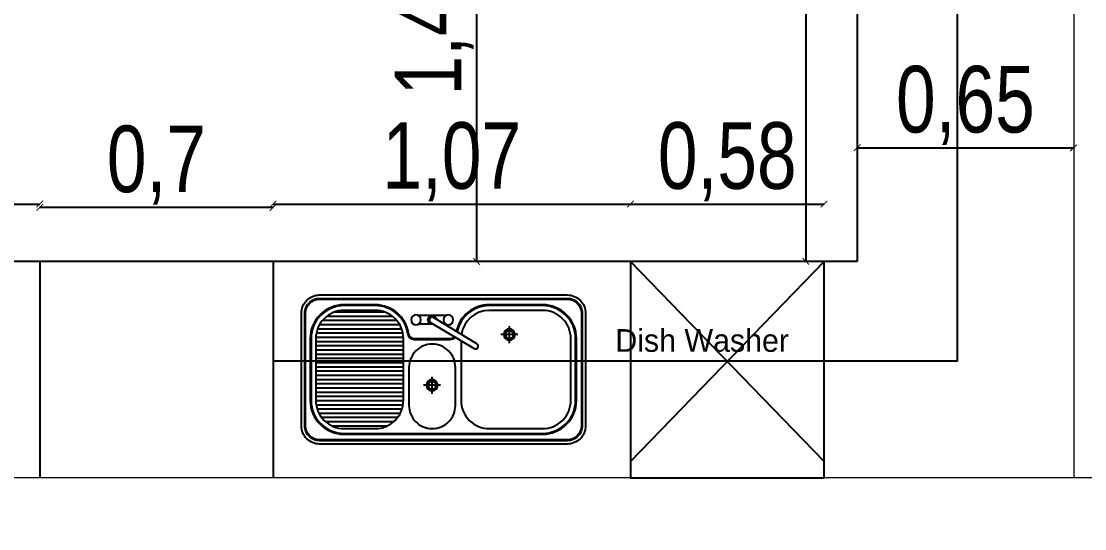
# Model space of a CAD drawing. Header units: inches. Extents: x -279 to 561, y -345 to 342.
# Drawn here: x -196.54 to -193.349, y -75.868 to -74.344 of the extents above; entities that cross this region are included whole.
import ezdxf

# ---------------------------------------------------------------- set-up
doc = ezdxf.new("R2010")
doc.units = ezdxf.units.IN
doc.header["$LTSCALE"] = 0.5
doc.header["$MEASUREMENT"] = 0
doc.layers.add('axes', color=7, linetype='Continuous', true_color=0x6d504a)
doc.layers.add('kit', color=7, linetype='Continuous', lineweight=30, true_color=0x713d57)
for name, color, linetype in [('PDF_A-WALL', 7, 'Continuous'), ('S-DIM', 7, 'Continuous'), ('WAL', 7, 'Continuous')]:
    doc.layers.add(name, color=color, linetype=linetype)
doc.styles.add('ROM', font='AGENCYR.TTF', dxfattribs={"width": 0.8})
doc.styles.get("Standard").update_dxf_attribs({"font": 'arial.ttf'})
doc.dimstyles.new('Copy(9) of ISO-25', dxfattribs={"dimtxt": 0.2, "dimasz": 0.02, "dimexe": 0.05, "dimexo": 0.05, "dimgap": 0.02, "dimtad": 1, "dimtxsty": 'ROM', "dimblk": 'ARCHTICK', "dimcen": 0.03, "dimse1": 1, "dimse2": 1, "dimclrd": 248, "dimclrt": 248, "dimadec": 0, "dimazin": 0, "dimtfac": 1, "dimtmove": 0, "dimatfit": 3, "dimldrblk": 'DOT', "dimfxl": 1, "dimarcsym": 0})
doc.dimstyles.get("Standard").update_dxf_attribs({"dimtxt": 0.18, "dimasz": 0.18, "dimexe": 0.18, "dimexo": 0.0625, "dimgap": 0.09, "dimtad": 0, "dimtih": 1, "dimtoh": 1, "dimzin": 0, "dimdsep": 46, "dimtxsty": 'Standard', "dimcen": 0.09, "dimadec": 0, "dimazin": 0, "dimtfac": 1, "dimtofl": 0, "dimtmove": 0, "dimatfit": 3, "dimfxl": 1, "dimtolj": 1, "dimtzin": 0, "dimarcsym": 0})

# ---------------------------------------------------------------- blocks, each defined once
blk = doc.blocks.new('sink 90')
at = {"layer": 'kit', "color": 139, "lineweight": -2, "true_color": 0x35505a}
for p, q in [((3012.8922, 586.285), (3012.8925, 586.2246)), ((3012.8621, 586.2554), (3012.9225, 586.2554)), ((3012.7119, 586.0103), (3012.7122, 585.9499)), ((3012.9296, 586.0288), (3012.9296, 586.0236)), ((3012.9596, 586.0291), (3012.9596, 585.9318)), ((3012.6819, 585.9806), (3012.7422, 585.9806)), ((3012.9296, 585.9849), (3012.9296, 585.9321)), ((3012.598, 585.5871), (3012.598, 585.8582)), ((3012.613, 585.5778), (3012.613, 585.8675)), ((3012.628, 585.5717), (3012.628, 585.8735)), ((3012.643, 585.5683), (3012.643, 585.877)), ((3012.658, 585.5671), (3012.658, 585.8781)), ((3012.673, 585.5671), (3012.673, 585.8781)), ((3012.688, 585.5671), (3012.688, 585.8781)), ((3012.703, 585.5671), (3012.703, 585.8781)), ((3012.718, 585.5671), (3012.718, 585.8781)), ((3012.733, 585.5671), (3012.733, 585.8781)), ((3012.748, 585.5671), (3012.748, 585.8781)), ((3012.763, 585.5671), (3012.763, 585.8781)), ((3012.778, 585.5671), (3012.778, 585.8781)), ((3012.793, 585.5671), (3012.793, 585.8781)), ((3012.808, 585.5671), (3012.808, 585.8781)), ((3012.823, 585.5671), (3012.823, 585.8781)), ((3012.838, 585.5671), (3012.838, 585.8781)), ((3012.853, 585.5671), (3012.853, 585.8781)), ((3012.868, 585.5671), (3012.868, 585.8781)), ((3012.883, 585.5673), (3012.883, 585.878)), ((3012.898, 585.5692), (3012.898, 585.8761)), ((3012.913, 585.5735), (3012.913, 585.8718)), ((3012.928, 585.5805), (3012.928, 585.8647)), ((3012.943, 585.5912), (3012.943, 585.8541)), ((3012.568, 585.6235), (3012.568, 585.8218)), ((3012.583, 585.601), (3012.583, 585.8443)), ((3012.958, 585.6072), (3012.958, 585.8381)), ((3012.973, 585.636), (3012.973, 585.8093))]:
    blk.add_line(p, q, dxfattribs=at)
for points in [[(3013.033, 585.5806), (3013.033, 586.4606, 0.414214), (3012.968, 586.5256), (3012.568, 586.5256, 0.414214), (3012.503, 586.4606), (3012.503, 585.5806, 0.414214), (3012.568, 585.5156), (3012.968, 585.5156, 0.414214)], [(3013.021, 585.5806), (3013.021, 586.4606, 0.414214), (3012.968, 586.5136), (3012.568, 586.5136, 0.414214), (3012.515, 586.4606), (3012.515, 585.5806, 0.414214), (3012.568, 585.5276), (3012.968, 585.5276, 0.414214)], [(3013.018, 585.5806), (3013.018, 586.4606, 0.414214), (3012.968, 586.5106), (3012.568, 586.5106, 0.414214), (3012.518, 586.4606), (3012.518, 585.5806, 0.414214), (3012.568, 585.5306), (3012.968, 585.5306, 0.414214)], [(3012.8425, 586.1292, -1), (3012.8596, 586.1395), (3012.9526, 585.9854, -1), (3012.9355, 585.9751)]]:
    blk.add_lwpolyline(points, format="xyb", close=True, dxfattribs=at)
for points in [[(3012.8951, 585.8969, -0.372825), (3012.998, 585.7781), (3012.998, 585.6671, -0.414214), (3012.878, 585.5471), (3012.658, 585.5471, -0.414214), (3012.538, 585.6671), (3012.538, 586.3731, -0.414214), (3012.658, 586.4931), (3012.878, 586.4931, -0.414214), (3012.998, 586.3731), (3012.998, 586.1831, -0.351613), (3012.904, 586.066)], [(3012.8947, 585.8939, -0.372825), (3012.995, 585.7781), (3012.995, 585.6671, -0.414214), (3012.878, 585.5501), (3012.658, 585.5501, -0.414214), (3012.541, 585.6671), (3012.541, 586.3731, -0.414214), (3012.658, 586.4901), (3012.878, 586.4901, -0.414214), (3012.995, 586.3731), (3012.995, 586.1831, -0.351613), (3012.9033, 586.0689, -0.351613)], [(3012.8703, 586.0831), (3012.658, 586.0831, -0.414214), (3012.558, 586.1831), (3012.558, 586.3731, -0.414214), (3012.658, 586.4731), (3012.878, 586.4731, -0.414214), (3012.978, 586.3731), (3012.978, 586.1831, -0.370881), (3012.893, 586.0843)], [(3012.558, 585.9808, -0.414214), (3012.6403, 586.0631), (3012.7757, 586.0631, -0.414214), (3012.858, 585.9808), (3012.858, 585.9806, -0.414214), (3012.7755, 585.8981), (3012.6405, 585.8981, -0.414214), (3012.558, 585.9806)], [(3012.8947, 585.8939, -0.372825), (3012.875, 585.9167), (3012.875, 586.0446, -0.212213), (3012.8826, 586.0617, -0.212213)], [(3012.8951, 585.8969, -0.372825), (3012.878, 585.9167), (3012.878, 586.0446, -0.212213), (3012.8846, 586.0594)], [(3012.558, 585.7781, -0.414214), (3012.658, 585.8781), (3012.878, 585.8781, -0.414214), (3012.978, 585.7781)], [(3012.978, 585.7781), (3012.978, 585.6671, -0.414214), (3012.878, 585.5671), (3012.658, 585.5671, -0.414214), (3012.558, 585.6671), (3012.558, 585.7781)]]:
    blk.add_lwpolyline(points, format="xyb", dxfattribs=at)
for centre, radius in [((3012.8923, 586.2548), 0.0202), ((3012.8923, 586.2548), 0.0142), ((3012.9445, 586.0379), 0.0175), ((3012.7121, 585.9801), 0.0202), ((3012.7121, 585.9801), 0.0142), ((3012.9445, 585.9229), 0.0175)]:
    blk.add_circle(centre, radius, dxfattribs=at)
blk.add_arc((3012.9446, 585.9806), 0.0151, 189.6791, 83.0119, dxfattribs=at)
blk = doc.blocks.new('_ArchTick')
at = {"color": 0, "linetype": 'ByBlock', "const_width": 0.15}
blk.add_lwpolyline([(-0.5, -0.5), (0.5, 0.5)], dxfattribs=at)
blk = doc.blocks.new('*D234')
at = {"layer": 'Defpoints', "color": 0, "transparency": 16777216}
for p in [(-196.4847, -74.8928), (-197.0847, -75.065), (-196.4847, -75.065)]:
    blk.add_point(p, dxfattribs=at)
at = {"layer": 'WAL', "color": 248, "lineweight": -2, "transparency": 16777216}
blk.add_line((-197.0847, -74.8928), (-196.4847, -74.8928), dxfattribs=at)
at = {"layer": 'WAL', "color": 248, "lineweight": -2, "transparency": 16777216, "xscale": 0.02, "yscale": 0.02, "zscale": 0.02, "rotation": 180}
blk.add_blockref('_ArchTick', (-197.0847, -74.8928), dxfattribs=at)
at = {"layer": 'WAL', "color": 248, "lineweight": -2, "transparency": 16777216, "xscale": 0.02, "yscale": 0.02, "zscale": 0.02}
blk.add_blockref('_ArchTick', (-196.4847, -74.8928), dxfattribs=at)
at = {"layer": 'WAL', "color": 248, "transparency": 16777216, "insert": (-196.7847, -74.7657), "char_height": 0.2, "attachment_point": 5, "style": 'ROM'}
blk.add_mtext('0,6', dxfattribs=at)
blk = doc.blocks.new('_DOT')
at = {"color": 0, "linetype": 'ByBlock'}
blk.add_line((-0.5, 0), (-1, 0), dxfattribs=at)
at = {"color": 0, "linetype": 'ByBlock', "const_width": 0.5}
blk.add_lwpolyline([(-0.25, 0, 1), (0.25, 0, 1)], format="xyb", close=True, dxfattribs=at)
blk = doc.blocks.new('*D235')
at = {"layer": 'Defpoints', "color": 0, "transparency": 16777216}
for p in [(-194.7119, -74.8928), (-195.7847, -75.065), (-194.7119, -75.065)]:
    blk.add_point(p, dxfattribs=at)
at = {"layer": 'WAL', "color": 248, "lineweight": -2, "transparency": 16777216}
blk.add_line((-195.7847, -74.8928), (-194.7119, -74.8928), dxfattribs=at)
at = {"layer": 'WAL', "color": 248, "lineweight": -2, "transparency": 16777216, "xscale": 0.02, "yscale": 0.02, "zscale": 0.02, "rotation": 180}
blk.add_blockref('_ArchTick', (-195.7847, -74.8928), dxfattribs=at)
at = {"layer": 'WAL', "color": 248, "lineweight": -2, "transparency": 16777216, "xscale": 0.02, "yscale": 0.02, "zscale": 0.02}
blk.add_blockref('_ArchTick', (-194.7119, -74.8928), dxfattribs=at)
at = {"layer": 'WAL', "color": 248, "transparency": 16777216, "insert": (-195.2483, -74.7657), "char_height": 0.2, "attachment_point": 5, "style": 'ROM'}
blk.add_mtext('1,07', dxfattribs=at)
blk = doc.blocks.new('*D236')
at = {"layer": 'Defpoints', "color": 0, "transparency": 16777216}
for p in [(-194.131, -74.8928), (-194.7119, -75.065), (-194.131, -75.065)]:
    blk.add_point(p, dxfattribs=at)
at = {"layer": 'WAL', "color": 248, "lineweight": -2, "transparency": 16777216}
blk.add_line((-194.7119, -74.8928), (-194.131, -74.8928), dxfattribs=at)
at = {"layer": 'WAL', "color": 248, "lineweight": -2, "transparency": 16777216, "xscale": 0.02, "yscale": 0.02, "zscale": 0.02, "rotation": 180}
blk.add_blockref('_ArchTick', (-194.7119, -74.8928), dxfattribs=at)
at = {"layer": 'WAL', "color": 248, "lineweight": -2, "transparency": 16777216, "xscale": 0.02, "yscale": 0.02, "zscale": 0.02}
blk.add_blockref('_ArchTick', (-194.131, -74.8928), dxfattribs=at)
at = {"layer": 'WAL', "color": 248, "transparency": 16777216, "insert": (-194.4215, -74.7657), "char_height": 0.2, "attachment_point": 5, "style": 'ROM'}
blk.add_mtext('0,58', dxfattribs=at)
blk = doc.blocks.new('*D237')
at = {"layer": 'Defpoints', "color": 0, "transparency": 16777216}
for p in [(-196.4847, -74.9028), (-196.4847, -75.065), (-195.7847, -75.065)]:
    blk.add_point(p, dxfattribs=at)
at = {"layer": 'WAL', "color": 248, "lineweight": -2, "transparency": 16777216}
blk.add_line((-195.7847, -74.9028), (-196.4847, -74.9028), dxfattribs=at)
at = {"layer": 'WAL', "color": 248, "lineweight": -2, "transparency": 16777216, "xscale": 0.02, "yscale": 0.02, "zscale": 0.02, "rotation": 180}
blk.add_blockref('_ArchTick', (-196.4847, -74.9028), dxfattribs=at)
at = {"layer": 'WAL', "color": 248, "lineweight": -2, "transparency": 16777216, "xscale": 0.02, "yscale": 0.02, "zscale": 0.02}
blk.add_blockref('_ArchTick', (-195.7847, -74.9028), dxfattribs=at)
at = {"layer": 'WAL', "color": 248, "transparency": 16777216, "insert": (-196.1347, -74.7757), "char_height": 0.2, "attachment_point": 5, "style": 'ROM'}
blk.add_mtext('0,7', dxfattribs=at)
blk = doc.blocks.new('*D238')
at = {"layer": 'Defpoints', "color": 0, "transparency": 16777216}
for p in [(-194.0021, -72.6736), (-194.1853, -75.065), (-194.0318, -75.065)]:
    blk.add_point(p, dxfattribs=at)
at = {"layer": 'WAL', "color": 248, "lineweight": -2, "transparency": 16777216}
blk.add_line((-194.1853, -72.6736), (-194.1853, -75.065), dxfattribs=at)
at = {"layer": 'WAL', "color": 248, "lineweight": -2, "transparency": 16777216, "xscale": 0.02, "yscale": 0.02, "zscale": 0.02}
for p, rotation in [((-194.1853, -72.6736), 90), ((-194.1853, -75.065), 270)]:
    blk.add_blockref('_ArchTick', p, dxfattribs=dict(at, rotation=rotation))
at = {"layer": 'WAL', "color": 248, "transparency": 16777216, "insert": (-194.3123, -73.8693), "char_height": 0.2, "attachment_point": 5, "rotation": 90, "style": 'ROM'}
blk.add_mtext('2,39', dxfattribs=at)
blk = doc.blocks.new('*D239')
at = {"layer": 'Defpoints', "color": 0, "transparency": 16777216}
for p in [(-194.0318, -74.7069), (-193.3818, -74.7069), (-193.3818, -74.7236)]:
    blk.add_point(p, dxfattribs=at)
at = {"layer": 'WAL', "color": 248, "lineweight": -2, "transparency": 16777216}
blk.add_line((-194.0318, -74.7236), (-193.3818, -74.7236), dxfattribs=at)
at = {"layer": 'WAL', "color": 248, "lineweight": -2, "transparency": 16777216, "xscale": 0.02, "yscale": 0.02, "zscale": 0.02, "rotation": 180}
blk.add_blockref('_ArchTick', (-194.0318, -74.7236), dxfattribs=at)
at = {"layer": 'WAL', "color": 248, "lineweight": -2, "transparency": 16777216, "xscale": 0.02, "yscale": 0.02, "zscale": 0.02}
blk.add_blockref('_ArchTick', (-193.3818, -74.7236), dxfattribs=at)
at = {"layer": 'WAL', "color": 248, "transparency": 16777216, "insert": (-193.7068, -74.5965), "char_height": 0.2, "attachment_point": 5, "style": 'ROM'}
blk.add_mtext('0,65', dxfattribs=at)
blk = doc.blocks.new('*D242')
at = {"layer": 'Defpoints', "color": 0, "transparency": 16777216}
for p in [(-195.1736, -73.6522), (-195.1736, -75.065), (-195.1736, -75.065)]:
    blk.add_point(p, dxfattribs=at)
at = {"layer": 'WAL', "color": 248, "lineweight": -2, "transparency": 16777216}
blk.add_line((-195.1736, -73.6522), (-195.1736, -75.065), dxfattribs=at)
at = {"layer": 'WAL', "color": 248, "lineweight": -2, "transparency": 16777216, "xscale": 0.02, "yscale": 0.02, "zscale": 0.02}
for p, rotation in [((-195.1736, -73.6522), 90), ((-195.1736, -75.065), 270)]:
    blk.add_blockref('_ArchTick', p, dxfattribs=dict(at, rotation=rotation))
at = {"layer": 'WAL', "color": 248, "transparency": 16777216, "insert": (-195.3007, -74.3586), "char_height": 0.2, "attachment_point": 5, "rotation": 90, "style": 'ROM'}
blk.add_mtext('1,41', dxfattribs=at)
blk = doc.blocks.new('*D1071')
at = {"color": 0, "linetype": 'ByBlock', "lineweight": -2, "transparency": 16777216}
for p, q in [((558.6522, 342.2788), (558.6522, 342.4729)), ((560.6522, 342.2788), (560.6522, 342.4729)), ((558.8322, 342.2929), (559.1722, 342.2929)), ((560.4722, 342.2929), (560.1322, 342.2929))]:
    blk.add_line(p, q, dxfattribs=at)
at = {"color": 0, "linetype": 'ByBlock', "transparency": 16777216}
for points in [[(558.8322, 342.3229), (558.8322, 342.2629), (558.6522, 342.2929)], [(560.4722, 342.3229), (560.4722, 342.2629), (560.6522, 342.2929)]]:
    blk.add_solid(points, dxfattribs=at)
at = {"layer": 'Defpoints', "color": 0, "linetype": 'ByBlock', "transparency": 16777216}
for p in [(560.6522, 342.2929), (558.6522, 342.2163), (560.6522, 342.2163)]:
    blk.add_point(p, dxfattribs=at)
at = {"layer": 'Defpoints', "color": 0, "ltscale": 0.5, "transparency": 16777216}
for p in [(-209.5, -305.36), (-209.5, -305.81), (-209.5, -305.81)]:
    blk.add_point(p, dxfattribs=at)
at = {"layer": 'S-DIM', "color": 0, "lineweight": -2, "ltscale": 0.5, "transparency": 16777216}
for p, q in [((-209.5, -305.18), (-209.5, -305)), ((-209.5625, -305.36), (-209.68, -305.36)), ((-209.5625, -305.81), (-209.68, -305.81)), ((-209.5, -305.99), (-209.5, -306.17))]:
    blk.add_line(p, q, dxfattribs=at)
at = {"layer": 'S-DIM', "color": 0, "ltscale": 0.5, "transparency": 16777216}
for points in [[(-209.53, -305.18), (-209.47, -305.18), (-209.5, -305.36)], [(-209.53, -305.99), (-209.47, -305.99), (-209.5, -305.81)]]:
    blk.add_solid(points, dxfattribs=at)
at = {"color": 0, "linetype": 'ByBlock', "transparency": 16777216, "insert": (559.6522, 342.2929), "char_height": 0.18, "attachment_point": 5}
blk.add_mtext('\\A1;2.0000', dxfattribs=at)
at = {"layer": 'S-DIM', "color": 0, "ltscale": 0.5, "transparency": 16777216, "insert": (-209.5, -305.585), "char_height": 0.18, "attachment_point": 5}
blk.add_mtext('\\A1;0.45', dxfattribs=at)

msp = doc.modelspace()

# ---------------------------------------------------------------- linework, layer by layer
for p, q in [((-194.7119, -75.065), (-197.5119, -75.065)), ((-196.4847, -75.065), (-197.0847, -75.065)), ((-195.7847, -75.065), (-196.4847, -75.065)), ((-196.4847, -75.065), (-196.4847, -75.715))]:
    msp.add_line(p, q)
at = {"color": 251, "true_color": 0x636466}
for p, q in [((-194.131, -75.065), (-194.7119, -75.6659)), ((-194.131, -75.6659), (-194.7119, -75.065))]:
    msp.add_line(p, q, dxfattribs=at)
msp.add_lwpolyline([(-193.7318, -72.6736), (-193.7318, -75.365), (-195.7847, -75.365)], dxfattribs=at)
for points in [[(-194.0318, -72.6736), (-194.0318, -75.065)], [(-194.0318, -75.065), (-195.7847, -75.065)], [(-195.7847, -75.065), (-195.7847, -75.715)]]:
    msp.add_lwpolyline(points)
msp.add_lwpolyline([(-194.131, -75.065), (-194.7119, -75.065), (-194.7119, -75.715), (-194.131, -75.715)], close=True, dxfattribs=at)
at = {"layer": 'PDF_A-WALL', "lineweight": 9}
for p, q in [((-193.3818, -69.9796), (-193.3818, -75.715)), ((-195.2165, -75.715), (-201.2694, -75.715)), ((-191.8805, -75.715), (-199.6334, -75.715))]:
    msp.add_line(p, q, dxfattribs=at)

# ---------------------------------------------------------------- block references
at = {"layer": 'axes', "xscale": -0.8446851173830691, "yscale": 0.8446851173830691, "zscale": 0.8446851173830691, "rotation": 270}
msp.add_blockref('sink 90', (-690.276, -2620.23), dxfattribs=at)

# ---------------------------------------------------------------- texts
at = {"color": 251, "true_color": 0x636466, "insert": (-194.2362, -75.155), "char_height": 0.068099, "attachment_point": 3, "rotation": 359.9999}
msp.add_mtext_dynamic_manual_height_columns('\\pxqc;\\P\\pq*;{\\fAgency FB|b0|i0|c0|p34; Dish Washer}', width=0.906319, gutter_width=1.0016, heights=[0], dxfattribs=at)

# ---------------------------------------------------------------- dimensions: what is measured, and where the dimension line sits
at = {"layer": 'S-DIM', "ltscale": 0.5}
dim = msp.add_linear_dim(base=(-209.5, -305.81), p1=(-209.5, -305.36), p2=(-209.5, -305.81), angle=90, dimstyle='Standard', dxfattribs=at)
dim.commit()
dim.dimension.update_dxf_attribs({"geometry": '*D1071', "text_midpoint": (-209.5, -305.585)})
at = {"layer": 'WAL'}
for base, p1, p2, picture, middle in [((-194.1853, -75.065), (-194.0021, -72.6736), (-194.0318, -75.065), '*D238', (-194.3123, -73.8693)), ((-195.1736, -75.065), (-195.1736, -73.6522), (-195.1736, -75.065), '*D242', (-195.3007, -74.3586))]:
    dim = msp.add_linear_dim(base=base, p1=p1, p2=p2, angle=90, dimstyle='Copy(9) of ISO-25', dxfattribs=at)
    dim.commit()
    dim.dimension.update_dxf_attribs({"geometry": picture, "text_midpoint": middle})
for base, p1, p2, picture, middle in [((-193.3818, -74.7236), (-194.0318, -74.7069), (-193.3818, -74.7069), '*D239', (-193.7068, -74.5965)), ((-196.4847, -74.8928), (-197.0847, -75.065), (-196.4847, -75.065), '*D234', (-196.7847, -74.7657)), ((-196.4847, -74.9028), (-195.7847, -75.065), (-196.4847, -75.065), '*D237', (-196.1347, -74.7757)), ((-194.7119, -74.8928), (-195.7847, -75.065), (-194.7119, -75.065), '*D235', (-195.2483, -74.7657)), ((-194.131, -74.8928), (-194.7119, -75.065), (-194.131, -75.065), '*D236', (-194.4215, -74.7657))]:
    dim = msp.add_linear_dim(base=base, p1=p1, p2=p2, dimstyle='Copy(9) of ISO-25', dxfattribs=at)
    dim.commit()
    dim.dimension.update_dxf_attribs({"geometry": picture, "text_midpoint": middle})

doc.saveas('drawing.dxf')
